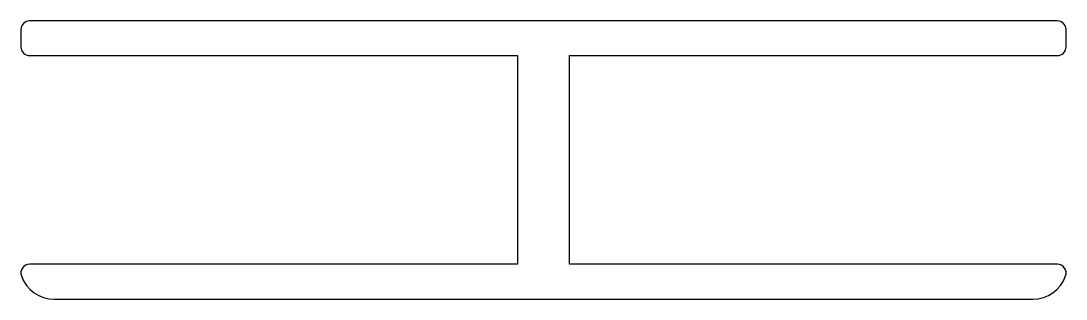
# Model space of a CAD drawing. Extents: x 2116.7 to 2146.7, y 215.5 to 223.5.
import ezdxf

# ---------------------------------------------------------------- set-up
doc = ezdxf.new("R2010")
doc.units = 0
doc.header["$LTSCALE"] = 15
doc.layers.get('0').update_dxf_attribs({"linetype": 'CONTINUOUS'})

msp = doc.modelspace()

# ---------------------------------------------------------------- linework, layer by layer
at = {"ltscale": 0.05}
for p, q in [((2146.413, 223.509), (2116.913, 223.509)), ((2116.663, 223.259), (2116.663, 222.759)), ((2146.663, 222.759), (2146.663, 223.259)), ((2116.913, 222.509), (2130.913, 222.509)), ((2130.913, 222.509), (2130.913, 216.509)), ((2132.413, 216.509), (2132.413, 222.509)), ((2132.413, 222.509), (2146.413, 222.509)), ((2130.913, 216.509), (2116.913, 216.509)), ((2146.413, 216.509), (2132.413, 216.509)), ((2117.62, 215.509), (2145.706, 215.509))]:
    msp.add_line(p, q, dxfattribs=at)
for centre, radius, start, end in [((2116.913, 223.259), 0.25, 90, 180), ((2146.413, 223.259), 0.25, 0, 90), ((2116.913, 222.759), 0.25, 180, 270), ((2146.413, 222.759), 0.25, 270, 0), ((2116.913, 216.259), 0.25, 90, 199.4817), ((2146.413, 216.259), 0.25, 340.5294, 89.9889), ((2117.62, 216.509), 1, 199.4817, 270.0111), ((2145.706, 216.508), 1, 270, 340.5294)]:
    msp.add_arc(centre, radius, start, end, dxfattribs=at)

doc.saveas('drawing.dxf')
